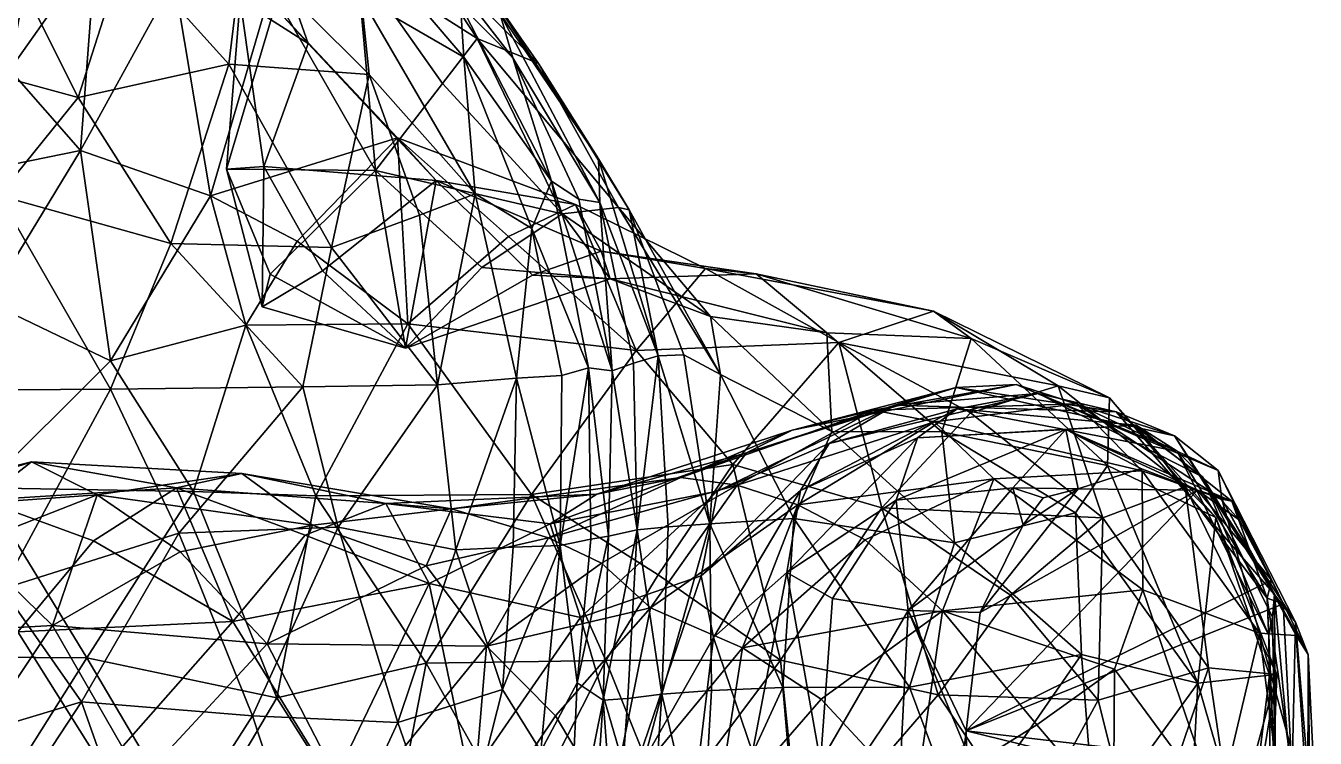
# Model space of a CAD drawing. Extents: x 373697 to 374058, y 6959904 to 6960301.
# Drawn here: x 373896.99 to 373931.42, y 6959924.62 to 6959943.63 of the extents above; entities that cross this region are included whole.
import ezdxf

# ---------------------------------------------------------------- set-up
doc = ezdxf.new("R2010")
doc.units = 0
doc.layers.add('Bht_Fk', color=7, linetype='CONTINUOUS')

msp = doc.modelspace()

# ---------------------------------------------------------------- linework, layer by layer
at = {"layer": 'Bht_Fk'}
for points in [[(373904.527, 6959943.163, 196.021), (373903.452, 6959944.331, 197.126), (373902.568, 6959948.709, 195.445)], [(373902.71, 6959944.316, 193.749), (373904.527, 6959943.163, 196.021), (373902.568, 6959948.709, 195.445)], [(373905.511, 6959946.515, 180.913), (373908.685, 6959942.8, 181.736), (373908.593, 6959944.193, 183.788)], [(373908.685, 6959942.8, 181.736), (373905.511, 6959946.515, 180.913), (373905.948, 6959944.385, 179.001)], [(373907.235, 6959946.053, 190.248), (373909.039, 6959943.293, 191.694), (373905.828, 6959945.338, 191.596)], [(373907.235, 6959946.053, 190.248), (373910.68, 6959942.628, 190.478), (373909.039, 6959943.293, 191.694)], [(373909.331, 6959944.571, 189.084), (373910.68, 6959942.628, 190.478), (373907.235, 6959946.053, 190.248)], [(373909.996, 6959942.78, 185.464), (373907.361, 6959946.188, 184.8), (373908.593, 6959944.193, 183.788)], [(373907.361, 6959946.188, 184.8), (373909.996, 6959942.78, 185.464), (373909.647, 6959943.972, 187.063)], [(373894.176, 6959944.049, 200.357), (373897.164, 6959945.851, 200.14), (373894.307, 6959941.481, 199.158)], [(373897.164, 6959945.851, 200.14), (373896.56, 6959942.457, 198.134), (373894.307, 6959941.481, 199.158)], [(373897.164, 6959945.851, 200.14), (373898.86, 6959945.711, 198.927), (373896.56, 6959942.457, 198.134)], [(373898.86, 6959945.711, 198.927), (373898.447, 6959940.306, 196.971), (373896.56, 6959942.457, 198.134)], [(373899.647, 6959945.667, 174.449), (373896.738, 6959945.009, 172.509), (373898.386, 6959941.717, 172.367)], [(373902.41, 6959942.608, 174.982), (373899.647, 6959945.667, 174.449), (373898.386, 6959941.717, 172.367)], [(373898.86, 6959945.711, 198.927), (373900.952, 6959944.859, 197.783), (373898.447, 6959940.306, 196.971)], [(373899.647, 6959945.667, 174.449), (373902.41, 6959942.608, 174.982), (373902.785, 6959945.696, 176.706)], [(373902.785, 6959945.696, 176.706), (373902.41, 6959942.608, 174.982), (373906.162, 6959942.332, 177.924)], [(373902.785, 6959945.696, 176.706), (373906.162, 6959942.332, 177.924), (373905.948, 6959944.385, 179.001)], [(373903.7, 6959944.352, 192.439), (373905.828, 6959945.338, 191.596), (373906.325, 6959939.769, 192.899)], [(373905.828, 6959945.338, 191.596), (373908.117, 6959942.094, 192.624), (373906.325, 6959939.769, 192.899)], [(373909.039, 6959943.293, 191.694), (373908.117, 6959942.094, 192.624), (373905.828, 6959945.338, 191.596)], [(373893.324, 6959943.095, 170.341), (373898.386, 6959941.717, 172.367), (373896.738, 6959945.009, 172.509)], [(373898.447, 6959940.306, 196.971), (373900.952, 6959944.859, 197.783), (373901.924, 6959939.096, 197.331)], [(373900.952, 6959944.859, 197.783), (373903.452, 6959944.331, 197.126), (373901.924, 6959939.096, 197.331)], [(373912.283, 6959940.081, 189.432), (373909.331, 6959944.571, 189.084), (373909.647, 6959943.972, 187.063)], [(373912.283, 6959940.081, 189.432), (373910.68, 6959942.628, 190.478), (373909.331, 6959944.571, 189.084)], [(373901.924, 6959939.096, 197.331), (373903.452, 6959944.331, 197.126), (373906.911, 6959940.646, 198.478)], [(373903.7, 6959944.352, 192.439), (373902.351, 6959939.806, 192.985), (373902.71, 6959944.316, 193.749)], [(373906.325, 6959939.769, 192.899), (373902.351, 6959939.806, 192.985), (373903.7, 6959944.352, 192.439)], [(373902.71, 6959944.316, 193.749), (373902.351, 6959939.806, 192.985), (373903.343, 6959939.879, 194.482)], [(373902.71, 6959944.316, 193.749), (373903.343, 6959939.879, 194.482), (373904.527, 6959943.163, 196.021)], [(373903.452, 6959944.331, 197.126), (373904.527, 6959943.163, 196.021), (373906.911, 6959940.646, 198.478)], [(373908.685, 6959942.8, 181.736), (373905.948, 6959944.385, 179.001), (373908.991, 6959939.151, 179.759)], [(373905.948, 6959944.385, 179.001), (373906.162, 6959942.332, 177.924), (373908.991, 6959939.151, 179.759)], [(373911.029, 6959939.49, 184.08), (373909.996, 6959942.78, 185.464), (373908.593, 6959944.193, 183.788)], [(373908.685, 6959942.8, 181.736), (373911.029, 6959939.49, 184.08), (373908.593, 6959944.193, 183.788)], [(373912.32, 6959938.915, 187.803), (373909.647, 6959943.972, 187.063), (373909.996, 6959942.78, 185.464)], [(373909.647, 6959943.972, 187.063), (373912.32, 6959938.915, 187.803), (373912.283, 6959940.081, 189.432)], [(373904.527, 6959943.163, 196.021), (373903.343, 6959939.879, 194.482), (373907.945, 6959939.502, 196.696)], [(373906.911, 6959940.646, 198.478), (373904.527, 6959943.163, 196.021), (373907.945, 6959939.502, 196.696)], [(373908.117, 6959942.094, 192.624), (373909.039, 6959943.293, 191.694), (373911.308, 6959938.616, 194.013)], [(373909.039, 6959943.293, 191.694), (373912.817, 6959938.78, 192.991), (373911.308, 6959938.616, 194.013)], [(373909.039, 6959943.293, 191.694), (373910.68, 6959942.628, 190.478), (373912.817, 6959938.78, 192.991)], [(373896.268, 6959939.102, 170.763), (373898.386, 6959941.717, 172.367), (373893.324, 6959943.095, 170.341)], [(373910.501, 6959938.226, 181.838), (373908.685, 6959942.8, 181.736), (373908.991, 6959939.151, 179.759)], [(373908.685, 6959942.8, 181.736), (373910.501, 6959938.226, 181.838), (373911.029, 6959939.49, 184.08)], [(373896.56, 6959942.457, 198.134), (373898.447, 6959940.306, 196.971), (373893.947, 6959939.386, 196.235)], [(373900.863, 6959937.822, 172.991), (373902.41, 6959942.608, 174.982), (373898.386, 6959941.717, 172.367)], [(373902.41, 6959942.608, 174.982), (373900.863, 6959937.822, 172.991), (373905.151, 6959937.715, 175.744)], [(373906.162, 6959942.332, 177.924), (373902.41, 6959942.608, 174.982), (373905.151, 6959937.715, 175.744)], [(373911.758, 6959939.003, 185.869), (373909.996, 6959942.78, 185.464), (373911.029, 6959939.49, 184.08)], [(373911.758, 6959939.003, 185.869), (373912.32, 6959938.915, 187.803), (373909.996, 6959942.78, 185.464)], [(373910.68, 6959942.628, 190.478), (373913.103, 6959938.725, 191.042), (373912.817, 6959938.78, 192.991)], [(373910.68, 6959942.628, 190.478), (373912.283, 6959940.081, 189.432), (373913.103, 6959938.725, 191.042)], [(373907.505, 6959938.579, 177.869), (373906.162, 6959942.332, 177.924), (373905.151, 6959937.715, 175.744)], [(373906.162, 6959942.332, 177.924), (373907.505, 6959938.579, 177.869), (373908.991, 6959939.151, 179.759)], [(373908.117, 6959942.094, 192.624), (373911.308, 6959938.616, 194.013), (373906.325, 6959939.769, 192.899)], [(373896.268, 6959939.102, 170.763), (373900.863, 6959937.822, 172.991), (373898.386, 6959941.717, 172.367)], [(373904.238, 6959937.885, 198.077), (373901.924, 6959939.096, 197.331), (373906.911, 6959940.646, 198.478)], [(373906.911, 6959940.646, 198.478), (373907.194, 6959935.675, 199.144), (373904.238, 6959937.885, 198.077)], [(373907.194, 6959935.675, 199.144), (373906.911, 6959940.646, 198.478), (373909.883, 6959938.009, 199.768)], [(373906.911, 6959940.646, 198.478), (373911.666, 6959938.86, 199.261), (373909.883, 6959938.009, 199.768)], [(373911.666, 6959938.86, 199.261), (373906.911, 6959940.646, 198.478), (373907.945, 6959939.502, 196.696)], [(373898.447, 6959940.306, 196.971), (373895.986, 6959936.254, 195.803), (373893.947, 6959939.386, 196.235)], [(373895.986, 6959936.254, 195.803), (373898.447, 6959940.306, 196.971), (373899.254, 6959934.693, 196.474)], [(373899.254, 6959934.693, 196.474), (373898.447, 6959940.306, 196.971), (373901.924, 6959939.096, 197.331)], [(373912.283, 6959940.081, 189.432), (373912.32, 6959938.915, 187.803), (373913.872, 6959934.828, 189.783)], [(373913.872, 6959934.828, 189.783), (373913.103, 6959938.725, 191.042), (373912.283, 6959940.081, 189.432)], [(373902.351, 6959939.806, 192.985), (373903.3, 6959936.129, 193.524), (373903.343, 6959939.879, 194.482)], [(373902.351, 6959939.806, 192.985), (373903.513, 6959937.004, 192.572), (373903.3, 6959936.129, 193.524)], [(373903.513, 6959937.004, 192.572), (373902.351, 6959939.806, 192.985), (373906.325, 6959939.769, 192.899)], [(373903.343, 6959939.879, 194.482), (373903.3, 6959936.129, 193.524), (373904.91, 6959937.096, 195.061)], [(373904.91, 6959937.096, 195.061), (373907.945, 6959939.502, 196.696), (373903.343, 6959939.879, 194.482)], [(373906.325, 6959939.769, 192.899), (373907.132, 6959935.027, 194.613), (373903.513, 6959937.004, 192.572)], [(373909.17, 6959937.178, 194.287), (373907.132, 6959935.027, 194.613), (373906.325, 6959939.769, 192.899)], [(373911.308, 6959938.616, 194.013), (373909.17, 6959937.178, 194.287), (373906.325, 6959939.769, 192.899)], [(373907.945, 6959939.502, 196.696), (373904.91, 6959937.096, 195.061), (373907.132, 6959935.027, 194.613)], [(373910.524, 6959936.975, 196.686), (373907.945, 6959939.502, 196.696), (373907.132, 6959935.027, 194.613)], [(373912.353, 6959937.622, 197.849), (373911.666, 6959938.86, 199.261), (373907.945, 6959939.502, 196.696)], [(373910.524, 6959936.975, 196.686), (373912.353, 6959937.622, 197.849), (373907.945, 6959939.502, 196.696)], [(373912.016, 6959934.507, 184.18), (373911.029, 6959939.49, 184.08), (373910.501, 6959938.226, 181.838)], [(373912.016, 6959934.507, 184.18), (373912.65, 6959934.426, 186.154), (373911.029, 6959939.49, 184.08)], [(373912.65, 6959934.426, 186.154), (373911.758, 6959939.003, 185.869), (373911.029, 6959939.49, 184.08)], [(373896.268, 6959939.102, 170.763), (373895.242, 6959933.91, 169.805), (373899.253, 6959933.935, 171.774)], [(373899.253, 6959933.935, 171.774), (373900.863, 6959937.822, 172.991), (373896.268, 6959939.102, 170.763)], [(373899.254, 6959934.693, 196.474), (373901.924, 6959939.096, 197.331), (373902.868, 6959935.645, 197.608)], [(373901.924, 6959939.096, 197.331), (373904.238, 6959937.885, 198.077), (373902.868, 6959935.645, 197.608)], [(373908.991, 6959939.151, 179.759), (373907.505, 6959938.579, 177.869), (373907.986, 6959934.05, 177.753)], [(373910.092, 6959934.225, 180.163), (373908.991, 6959939.151, 179.759), (373907.986, 6959934.05, 177.753)], [(373910.501, 6959938.226, 181.838), (373908.991, 6959939.151, 179.759), (373910.092, 6959934.225, 180.163)], [(373912.32, 6959938.915, 187.803), (373911.758, 6959939.003, 185.869), (373912.65, 6959934.426, 186.154)], [(373913.288, 6959934.969, 201.121), (373909.883, 6959938.009, 199.768), (373911.666, 6959938.86, 199.261)], [(373912.817, 6959938.78, 192.991), (373915.269, 6959935.876, 195.418), (373911.308, 6959938.616, 194.013)], [(373915.136, 6959937.156, 200.209), (373911.666, 6959938.86, 199.261), (373912.353, 6959937.622, 197.849)], [(373915.136, 6959937.156, 200.209), (373913.288, 6959934.969, 201.121), (373911.666, 6959938.86, 199.261)], [(373913.22, 6959934.628, 187.864), (373912.32, 6959938.915, 187.803), (373912.65, 6959934.426, 186.154)], [(373913.872, 6959934.828, 189.783), (373912.32, 6959938.915, 187.803), (373913.22, 6959934.628, 187.864)], [(373912.817, 6959938.78, 192.991), (373915.544, 6959934.324, 193.591), (373915.269, 6959935.876, 195.418)], [(373912.817, 6959938.78, 192.991), (373913.103, 6959938.725, 191.042), (373915.544, 6959934.324, 193.591)], [(373913.103, 6959938.725, 191.042), (373914.564, 6959934.849, 191.64), (373915.544, 6959934.324, 193.591)], [(373913.872, 6959934.828, 189.783), (373914.564, 6959934.849, 191.64), (373913.103, 6959938.725, 191.042)], [(373907.505, 6959938.579, 177.869), (373905.151, 6959937.715, 175.744), (373907.986, 6959934.05, 177.753)], [(373912.598, 6959936.883, 196.181), (373909.17, 6959937.178, 194.287), (373911.308, 6959938.616, 194.013)], [(373911.308, 6959938.616, 194.013), (373915.269, 6959935.876, 195.418), (373912.598, 6959936.883, 196.181)], [(373907.194, 6959935.675, 199.144), (373909.883, 6959938.009, 199.768), (373913.288, 6959934.969, 201.121)], [(373911.301, 6959934.295, 182.228), (373910.501, 6959938.226, 181.838), (373910.092, 6959934.225, 180.163)], [(373911.301, 6959934.295, 182.228), (373912.016, 6959934.507, 184.18), (373910.501, 6959938.226, 181.838)], [(373899.253, 6959933.935, 171.774), (373904.382, 6959934, 174.842), (373900.863, 6959937.822, 172.991)], [(373905.151, 6959937.715, 175.744), (373900.863, 6959937.822, 172.991), (373904.382, 6959934, 174.842)], [(373902.868, 6959935.645, 197.608), (373904.238, 6959937.885, 198.077), (373907.194, 6959935.675, 199.144)], [(373905.151, 6959937.715, 175.744), (373904.382, 6959934, 174.842), (373907.986, 6959934.05, 177.753)], [(373912.598, 6959936.883, 196.181), (373912.353, 6959937.622, 197.849), (373910.524, 6959936.975, 196.686)], [(373915.136, 6959937.156, 200.209), (373912.353, 6959937.622, 197.849), (373916.491, 6959937.017, 199.032)], [(373912.353, 6959937.622, 197.849), (373912.598, 6959936.883, 196.181), (373916.491, 6959937.017, 199.032)], [(373903.3, 6959936.129, 193.524), (373907.132, 6959935.027, 194.613), (373904.91, 6959937.096, 195.061)], [(373903.513, 6959937.004, 192.572), (373907.132, 6959935.027, 194.613), (373903.3, 6959936.129, 193.524)], [(373912.598, 6959936.883, 196.181), (373907.132, 6959935.027, 194.613), (373909.17, 6959937.178, 194.287)], [(373910.524, 6959936.975, 196.686), (373907.132, 6959935.027, 194.613), (373912.598, 6959936.883, 196.181)], [(373916.491, 6959937.017, 199.032), (373912.598, 6959936.883, 196.181), (373918.378, 6959935.437, 197.791)], [(373915.136, 6959937.156, 200.209), (373918.699, 6959935.176, 202.807), (373913.288, 6959934.969, 201.121)], [(373918.699, 6959935.176, 202.807), (373915.136, 6959937.156, 200.209), (373921.23, 6959936.017, 202.16)], [(373915.136, 6959937.156, 200.209), (373916.491, 6959937.017, 199.032), (373921.23, 6959936.017, 202.16)], [(373922.235, 6959935.291, 200.63), (373916.491, 6959937.017, 199.032), (373918.378, 6959935.437, 197.791)], [(373921.23, 6959936.017, 202.16), (373916.491, 6959937.017, 199.032), (373922.235, 6959935.291, 200.63)], [(373912.598, 6959936.883, 196.181), (373915.269, 6959935.876, 195.418), (373918.378, 6959935.437, 197.791)], [(373895.842, 6959931.297, 195.433), (373895.986, 6959936.254, 195.803), (373899.254, 6959934.693, 196.474)], [(373924.561, 6959934.024, 204.516), (373918.699, 6959935.176, 202.807), (373921.23, 6959936.017, 202.16)], [(373921.23, 6959936.017, 202.16), (373925.933, 6959933.707, 203.41), (373924.561, 6959934.024, 204.516)], [(373922.235, 6959935.291, 200.63), (373925.933, 6959933.707, 203.41), (373921.23, 6959936.017, 202.16)], [(373901.467, 6959931.201, 196.986), (373899.254, 6959934.693, 196.474), (373902.868, 6959935.645, 197.608)], [(373902.868, 6959935.645, 197.608), (373904.736, 6959931.084, 198.125), (373901.467, 6959931.201, 196.986)], [(373904.736, 6959931.084, 198.125), (373902.868, 6959935.645, 197.608), (373907.194, 6959935.675, 199.144)], [(373904.736, 6959931.084, 198.125), (373907.194, 6959935.675, 199.144), (373910.494, 6959931.121, 200.511)], [(373907.194, 6959935.675, 199.144), (373913.288, 6959934.969, 201.121), (373910.494, 6959931.121, 200.511)], [(373915.269, 6959935.876, 195.418), (373918.516, 6959932.802, 196.102), (373918.378, 6959935.437, 197.791)], [(373915.544, 6959934.324, 193.591), (373918.516, 6959932.802, 196.102), (373915.269, 6959935.876, 195.418)], [(373922.235, 6959935.291, 200.63), (373918.378, 6959935.437, 197.791), (373921.454, 6959932.797, 198.224)], [(373918.378, 6959935.437, 197.791), (373918.516, 6959932.802, 196.102), (373921.454, 6959932.797, 198.224)], [(373922.235, 6959935.291, 200.63), (373921.454, 6959932.797, 198.224), (373925.872, 6959931.9, 201.317)], [(373922.235, 6959935.291, 200.63), (373925.872, 6959931.9, 201.317), (373925.933, 6959933.707, 203.41)], [(373913.288, 6959934.969, 201.121), (373915.873, 6959931.921, 202.793), (373910.494, 6959931.121, 200.511)], [(373918.699, 6959935.176, 202.807), (373915.873, 6959931.921, 202.793), (373913.288, 6959934.969, 201.121)], [(373919.852, 6959930.771, 204.798), (373915.873, 6959931.921, 202.793), (373918.699, 6959935.176, 202.807)], [(373922.216, 6959933.3, 204.795), (373918.699, 6959935.176, 202.807), (373924.561, 6959934.024, 204.516)], [(373922.216, 6959933.3, 204.795), (373919.852, 6959930.771, 204.798), (373918.699, 6959935.176, 202.807)], [(373895.842, 6959931.297, 195.433), (373899.254, 6959934.693, 196.474), (373901.467, 6959931.201, 196.986)], [(373913.315, 6959930.178, 187.745), (373913.22, 6959934.628, 187.864), (373912.65, 6959934.426, 186.154)], [(373913.315, 6959930.178, 187.745), (373913.872, 6959934.828, 189.783), (373913.22, 6959934.628, 187.864)], [(373913.315, 6959930.178, 187.745), (373914.143, 6959930.26, 189.705), (373913.872, 6959934.828, 189.783)], [(373913.872, 6959934.828, 189.783), (373915.255, 6959930.344, 191.725), (373914.564, 6959934.849, 191.64)], [(373913.872, 6959934.828, 189.783), (373914.143, 6959930.26, 189.705), (373915.255, 6959930.344, 191.725)], [(373915.255, 6959930.344, 191.725), (373915.544, 6959934.324, 193.591), (373914.564, 6959934.849, 191.64)], [(373908.469, 6959929.642, 178.29), (373910.092, 6959934.225, 180.163), (373907.986, 6959934.05, 177.753)], [(373909.999, 6959929.716, 180.041), (373910.092, 6959934.225, 180.163), (373908.469, 6959929.642, 178.29)], [(373909.999, 6959929.716, 180.041), (373911.263, 6959929.761, 182.106), (373910.092, 6959934.225, 180.163)], [(373911.263, 6959929.761, 182.106), (373911.301, 6959934.295, 182.228), (373910.092, 6959934.225, 180.163)], [(373912.016, 6959934.507, 184.18), (373911.301, 6959934.295, 182.228), (373911.263, 6959929.761, 182.106)], [(373912.081, 6959929.928, 184.028), (373912.016, 6959934.507, 184.18), (373911.263, 6959929.761, 182.106)], [(373912.65, 6959934.426, 186.154), (373912.016, 6959934.507, 184.18), (373912.549, 6959930.013, 185.455)], [(373912.081, 6959929.928, 184.028), (373912.549, 6959930.013, 185.455), (373912.016, 6959934.507, 184.18)], [(373912.549, 6959930.013, 185.455), (373913.315, 6959930.178, 187.745), (373912.65, 6959934.426, 186.154)], [(373915.544, 6959934.324, 193.591), (373915.255, 6959930.344, 191.725), (373917.499, 6959930.483, 194.432)], [(373915.544, 6959934.324, 193.591), (373917.499, 6959930.483, 194.432), (373918.516, 6959932.802, 196.102)], [(373895.242, 6959933.91, 169.805), (373896.361, 6959928.607, 170.396), (373899.253, 6959933.935, 171.774)], [(373896.361, 6959928.607, 170.396), (373901.072, 6959930.091, 172.81), (373899.253, 6959933.935, 171.774)], [(373901.072, 6959930.091, 172.81), (373904.382, 6959934, 174.842), (373899.253, 6959933.935, 171.774)], [(373901.072, 6959930.091, 172.81), (373905.331, 6959930.249, 175.556), (373904.382, 6959934, 174.842)], [(373904.382, 6959934, 174.842), (373905.331, 6959930.249, 175.556), (373907.986, 6959934.05, 177.753)], [(373905.331, 6959930.249, 175.556), (373908.469, 6959929.642, 178.29), (373907.986, 6959934.05, 177.753)], [(373921.831, 6959933.981, 220.774), (373916.231, 6959932.237, 219.126), (373917.456, 6959932.84, 217.81)], [(373916.231, 6959932.237, 219.126), (373921.831, 6959933.981, 220.774), (373920.196, 6959933.507, 221.99)], [(373923.435, 6959934.063, 219.541), (373921.831, 6959933.981, 220.774), (373917.456, 6959932.84, 217.81)], [(373919.625, 6959933.378, 216.778), (373923.435, 6959934.063, 219.541), (373917.456, 6959932.84, 217.81)], [(373923.435, 6959934.063, 219.541), (373919.625, 6959933.378, 216.778), (373925.047, 6959933.541, 218.312)], [(373921.831, 6959933.981, 220.774), (373926.108, 6959933.326, 223.649), (373920.196, 6959933.507, 221.99)], [(373923.435, 6959934.063, 219.541), (373927.662, 6959932.691, 222.462), (373921.831, 6959933.981, 220.774)], [(373927.662, 6959932.691, 222.462), (373926.108, 6959933.326, 223.649), (373921.831, 6959933.981, 220.774)], [(373925.749, 6959930.503, 206.448), (373922.216, 6959933.3, 204.795), (373924.561, 6959934.024, 204.516)], [(373928.829, 6959931.766, 221.093), (373923.435, 6959934.063, 219.541), (373925.047, 6959933.541, 218.312)], [(373928.829, 6959931.766, 221.093), (373927.662, 6959932.691, 222.462), (373923.435, 6959934.063, 219.541)], [(373927.951, 6959931.331, 205.701), (373925.749, 6959930.503, 206.448), (373924.561, 6959934.024, 204.516)], [(373924.561, 6959934.024, 204.516), (373925.933, 6959933.707, 203.41), (373927.951, 6959931.331, 205.701)], [(373918.447, 6959932.486, 223.153), (373915.458, 6959931.213, 220.606), (373920.196, 6959933.507, 221.99)], [(373915.458, 6959931.213, 220.606), (373916.231, 6959932.237, 219.126), (373920.196, 6959933.507, 221.99)], [(373924.022, 6959933.822, 224.766), (373918.447, 6959932.486, 223.153), (373920.196, 6959933.507, 221.99)], [(373918.447, 6959932.486, 223.153), (373924.022, 6959933.822, 224.766), (373921.864, 6959933.413, 225.843)], [(373919.625, 6959933.378, 216.778), (373921.257, 6959933.063, 215.565), (373925.047, 6959933.541, 218.312)], [(373926.108, 6959933.326, 223.649), (373924.022, 6959933.822, 224.766), (373920.196, 6959933.507, 221.99)], [(373921.257, 6959933.063, 215.565), (373926.798, 6959931.753, 217.065), (373925.047, 6959933.541, 218.312)], [(373927.737, 6959932.281, 227.569), (373921.864, 6959933.413, 225.843), (373924.022, 6959933.822, 224.766)], [(373928.414, 6959931.593, 225.633), (373924.022, 6959933.822, 224.766), (373926.108, 6959933.326, 223.649)], [(373924.022, 6959933.822, 224.766), (373928.414, 6959931.593, 225.633), (373927.737, 6959932.281, 227.569)], [(373928.925, 6959931.002, 219.345), (373928.829, 6959931.766, 221.093), (373925.047, 6959933.541, 218.312)], [(373925.047, 6959933.541, 218.312), (373926.798, 6959931.753, 217.065), (373928.925, 6959931.002, 219.345)], [(373928.77, 6959930.508, 204.09), (373925.933, 6959933.707, 203.41), (373925.872, 6959931.9, 201.317)], [(373925.933, 6959933.707, 203.41), (373928.77, 6959930.508, 204.09), (373927.951, 6959931.331, 205.701)], [(373914.485, 6959931.579, 215.324), (373919.625, 6959933.378, 216.778), (373917.456, 6959932.84, 217.81)], [(373919.625, 6959933.378, 216.778), (373914.485, 6959931.579, 215.324), (373915.984, 6959931.375, 213.993)], [(373919.625, 6959933.378, 216.778), (373915.984, 6959931.375, 213.993), (373921.257, 6959933.063, 215.565)], [(373920.799, 6959932.634, 227.223), (373917.673, 6959931.227, 224.59), (373921.864, 6959933.413, 225.843)], [(373918.447, 6959932.486, 223.153), (373921.864, 6959933.413, 225.843), (373917.673, 6959931.227, 224.59)], [(373919.852, 6959930.771, 204.798), (373922.216, 6959933.3, 204.795), (373925.749, 6959930.503, 206.448)], [(373920.799, 6959932.634, 227.223), (373921.864, 6959933.413, 225.843), (373926.64, 6959932.976, 228.961)], [(373921.864, 6959933.413, 225.843), (373927.737, 6959932.281, 227.569), (373926.64, 6959932.976, 228.961)], [(373930.332, 6959928.454, 225.027), (373926.108, 6959933.326, 223.649), (373927.662, 6959932.691, 222.462)], [(373930.332, 6959928.454, 225.027), (373928.414, 6959931.593, 225.633), (373926.108, 6959933.326, 223.649)], [(373916.231, 6959932.237, 219.126), (373912.235, 6959931.129, 216.262), (373917.456, 6959932.84, 217.81)], [(373912.235, 6959931.129, 216.262), (373914.485, 6959931.579, 215.324), (373917.456, 6959932.84, 217.81)], [(373917.603, 6959930.847, 212.968), (373921.257, 6959933.063, 215.565), (373915.984, 6959931.375, 213.993)], [(373917.499, 6959930.483, 194.432), (373921.789, 6959929.833, 197.487), (373918.516, 6959932.802, 196.102)], [(373917.603, 6959930.847, 212.968), (373922.84, 6959931.545, 214.246), (373921.257, 6959933.063, 215.565)], [(373918.516, 6959932.802, 196.102), (373921.789, 6959929.833, 197.487), (373921.454, 6959932.797, 198.224)], [(373923.351, 6959931.303, 231.019), (373920.233, 6959930.971, 228.701), (373924.765, 6959932.858, 230.116)], [(373920.799, 6959932.634, 227.223), (373924.765, 6959932.858, 230.116), (373920.233, 6959930.971, 228.701)], [(373924.765, 6959932.858, 230.116), (373920.799, 6959932.634, 227.223), (373926.64, 6959932.976, 228.961)], [(373921.257, 6959933.063, 215.565), (373922.84, 6959931.545, 214.246), (373926.798, 6959931.753, 217.065)], [(373923.351, 6959931.303, 231.019), (373924.765, 6959932.858, 230.116), (373925.095, 6959931.274, 231.517)], [(373929.194, 6959930.944, 231.268), (373924.765, 6959932.858, 230.116), (373926.64, 6959932.976, 228.961)], [(373925.095, 6959931.274, 231.517), (373924.765, 6959932.858, 230.116), (373926.762, 6959931.821, 231.517)], [(373928.283, 6959931.241, 231.517), (373924.765, 6959932.858, 230.116), (373929.194, 6959930.944, 231.268)], [(373926.762, 6959931.821, 231.517), (373924.765, 6959932.858, 230.116), (373928.283, 6959931.241, 231.517)], [(373930.137, 6959928.353, 230.032), (373929.194, 6959930.944, 231.268), (373926.64, 6959932.976, 228.961)], [(373927.737, 6959932.281, 227.569), (373930.137, 6959928.353, 230.032), (373926.64, 6959932.976, 228.961)], [(373915.025, 6959928.953, 222.498), (373918.447, 6959932.486, 223.153), (373917.673, 6959931.227, 224.59)], [(373915.025, 6959928.953, 222.498), (373915.458, 6959931.213, 220.606), (373918.447, 6959932.486, 223.153)], [(373920.799, 6959932.634, 227.223), (373920.233, 6959930.971, 228.701), (373917.316, 6959929.041, 226.083)], [(373920.799, 6959932.634, 227.223), (373917.316, 6959929.041, 226.083), (373917.673, 6959931.227, 224.59)], [(373921.454, 6959932.797, 198.224), (373925.018, 6959930.632, 200.018), (373925.872, 6959931.9, 201.317)], [(373921.789, 6959929.833, 197.487), (373925.018, 6959930.632, 200.018), (373921.454, 6959932.797, 198.224)], [(373927.662, 6959932.691, 222.462), (373928.829, 6959931.766, 221.093), (373930.897, 6959927.714, 223.359)], [(373930.897, 6959927.714, 223.359), (373930.332, 6959928.454, 225.027), (373927.662, 6959932.691, 222.462)], [(373916.231, 6959932.237, 219.126), (373915.458, 6959931.213, 220.606), (373910.993, 6959930.34, 217.208)], [(373912.235, 6959931.129, 216.262), (373916.231, 6959932.237, 219.126), (373910.993, 6959930.34, 217.208)], [(373930.188, 6959927.364, 228.005), (373930.137, 6959928.353, 230.032), (373927.737, 6959932.281, 227.569)], [(373928.414, 6959931.593, 225.633), (373930.188, 6959927.364, 228.005), (373927.737, 6959932.281, 227.569)], [(373897.138, 6959931.997, 210.265), (373895.819, 6959930.969, 211.318), (373891.835, 6959930.676, 208.753)], [(373893.197, 6959930.705, 207.551), (373897.138, 6959931.997, 210.265), (373891.835, 6959930.676, 208.753)], [(373898.897, 6959931.111, 209.154), (373897.138, 6959931.997, 210.265), (373893.197, 6959930.705, 207.551)], [(373895.819, 6959930.969, 211.318), (373897.138, 6959931.997, 210.265), (373901.016, 6959931.3, 212.949)], [(373897.138, 6959931.997, 210.265), (373902.756, 6959931.686, 211.865), (373901.016, 6959931.3, 212.949)], [(373897.138, 6959931.997, 210.265), (373898.897, 6959931.111, 209.154), (373902.756, 6959931.686, 211.865)], [(373913.877, 6959928.977, 202.31), (373910.494, 6959931.121, 200.511), (373915.873, 6959931.921, 202.793)], [(373917.14, 6959926.699, 204.281), (373913.877, 6959928.977, 202.31), (373915.873, 6959931.921, 202.793)], [(373919.852, 6959930.771, 204.798), (373917.14, 6959926.699, 204.281), (373915.873, 6959931.921, 202.793)], [(373928.288, 6959926.087, 201.956), (373925.872, 6959931.9, 201.317), (373925.018, 6959930.632, 200.018)], [(373926.762, 6959931.821, 231.517), (373928.283, 6959931.241, 231.517), (373925.095, 6959931.274, 231.517)], [(373928.288, 6959926.087, 201.956), (373928.77, 6959930.508, 204.09), (373925.872, 6959931.9, 201.317)], [(373898.897, 6959931.111, 209.154), (373904.642, 6959930.309, 210.854), (373902.756, 6959931.686, 211.865)], [(373901.016, 6959931.3, 212.949), (373902.756, 6959931.686, 211.865), (373906.606, 6959930.887, 214.492)], [(373908.354, 6959930.743, 213.416), (373906.606, 6959930.887, 214.492), (373902.756, 6959931.686, 211.865)], [(373904.642, 6959930.309, 210.854), (373908.354, 6959930.743, 213.416), (373902.756, 6959931.686, 211.865)], [(373908.354, 6959930.743, 213.416), (373914.485, 6959931.579, 215.324), (373912.235, 6959931.129, 216.262)], [(373908.354, 6959930.743, 213.416), (373910.951, 6959929.964, 212.822), (373914.485, 6959931.579, 215.324)], [(373914.485, 6959931.579, 215.324), (373910.951, 6959929.964, 212.822), (373915.984, 6959931.375, 213.993)], [(373917.603, 6959930.847, 212.968), (373919.4, 6959929.917, 212.173), (373922.84, 6959931.545, 214.246)], [(373921.465, 6959928.018, 211.65), (373922.84, 6959931.545, 214.246), (373919.4, 6959929.917, 212.173)], [(373926.817, 6959928.578, 215.015), (373922.84, 6959931.545, 214.246), (373921.465, 6959928.018, 211.65)], [(373926.817, 6959928.578, 215.015), (373926.798, 6959931.753, 217.065), (373922.84, 6959931.545, 214.246)], [(373929.939, 6959927.423, 217.858), (373926.798, 6959931.753, 217.065), (373926.817, 6959928.578, 215.015)], [(373928.925, 6959931.002, 219.345), (373926.798, 6959931.753, 217.065), (373929.939, 6959927.423, 217.858)], [(373930.28, 6959927.845, 226.419), (373930.188, 6959927.364, 228.005), (373928.414, 6959931.593, 225.633)], [(373928.414, 6959931.593, 225.633), (373930.332, 6959928.454, 225.027), (373930.28, 6959927.845, 226.419)], [(373931.238, 6959926.852, 221.521), (373930.897, 6959927.714, 223.359), (373928.829, 6959931.766, 221.093)], [(373928.925, 6959931.002, 219.345), (373931.238, 6959926.852, 221.521), (373928.829, 6959931.766, 221.093)], [(373893.197, 6959930.705, 207.551), (373895.484, 6959929.776, 207.224), (373898.897, 6959931.111, 209.154)], [(373895.842, 6959931.297, 195.433), (373898.619, 6959926.767, 195.986), (373894.515, 6959926.795, 194.973)], [(373898.897, 6959931.111, 209.154), (373895.484, 6959929.776, 207.224), (373897.705, 6959927.628, 206.93)], [(373898.794, 6959929.883, 213.116), (373895.819, 6959930.969, 211.318), (373901.016, 6959931.3, 212.949)], [(373898.619, 6959926.767, 195.986), (373895.842, 6959931.297, 195.433), (373901.467, 6959931.201, 196.986)], [(373901.114, 6959929.595, 208.876), (373898.897, 6959931.111, 209.154), (373897.705, 6959927.628, 206.93)], [(373903.69, 6959925.696, 197.476), (373898.619, 6959926.767, 195.986), (373901.467, 6959931.201, 196.986)], [(373898.794, 6959929.883, 213.116), (373901.016, 6959931.3, 212.949), (373902.514, 6959927.734, 215.026)], [(373898.897, 6959931.111, 209.154), (373901.114, 6959929.595, 208.876), (373904.642, 6959930.309, 210.854)], [(373901.016, 6959931.3, 212.949), (373904.446, 6959930.036, 214.821), (373902.514, 6959927.734, 215.026)], [(373906.606, 6959930.887, 214.492), (373904.446, 6959930.036, 214.821), (373901.016, 6959931.3, 212.949)], [(373901.467, 6959931.201, 196.986), (373904.736, 6959931.084, 198.125), (373903.69, 6959925.696, 197.476)], [(373907.68, 6959926.62, 199.266), (373903.69, 6959925.696, 197.476), (373904.736, 6959931.084, 198.125)], [(373907.68, 6959926.62, 199.266), (373904.736, 6959931.084, 198.125), (373910.494, 6959931.121, 200.511)], [(373912.235, 6959931.129, 216.262), (373910.993, 6959930.34, 217.208), (373906.606, 6959930.887, 214.492)], [(373908.354, 6959930.743, 213.416), (373912.235, 6959931.129, 216.262), (373906.606, 6959930.887, 214.492)], [(373912.478, 6959926.696, 201.836), (373907.68, 6959926.62, 199.266), (373910.494, 6959931.121, 200.511)], [(373913.877, 6959928.977, 202.31), (373912.478, 6959926.696, 201.836), (373910.494, 6959931.121, 200.511)], [(373910.951, 6959929.964, 212.822), (373912.359, 6959929.291, 212.154), (373915.984, 6959931.375, 213.993)], [(373910.993, 6959930.34, 217.208), (373915.458, 6959931.213, 220.606), (373911.802, 6959927.841, 219.473)], [(373915.458, 6959931.213, 220.606), (373915.025, 6959928.953, 222.498), (373911.802, 6959927.841, 219.473)], [(373913.673, 6959928.099, 211.174), (373915.984, 6959931.375, 213.993), (373912.359, 6959929.291, 212.154)], [(373913.673, 6959928.099, 211.174), (373917.603, 6959930.847, 212.968), (373915.984, 6959931.375, 213.993)], [(373915.025, 6959928.953, 222.498), (373917.673, 6959931.227, 224.59), (373915.356, 6959927.308, 223.822)], [(373915.356, 6959927.308, 223.822), (373917.673, 6959931.227, 224.59), (373917.316, 6959929.041, 226.083)], [(373923.351, 6959931.303, 231.019), (373920.556, 6959928.026, 230.255), (373920.233, 6959930.971, 228.701)], [(373920.556, 6959928.026, 230.255), (373923.351, 6959931.303, 231.019), (373923.627, 6959930.31, 231.517)], [(373930.26, 6959928.84, 231.517), (373922.105, 6959924.82, 231.517), (373928.283, 6959931.241, 231.517)], [(373922.105, 6959924.82, 231.517), (373922.472, 6959927.975, 231.517), (373928.283, 6959931.241, 231.517)], [(373925.095, 6959931.274, 231.517), (373922.472, 6959927.975, 231.517), (373923.627, 6959930.31, 231.517)], [(373928.283, 6959931.241, 231.517), (373922.472, 6959927.975, 231.517), (373925.095, 6959931.274, 231.517)], [(373923.351, 6959931.303, 231.019), (373924.162, 6959931.034, 231.517), (373923.627, 6959930.31, 231.517)], [(373923.351, 6959931.303, 231.019), (373925.095, 6959931.274, 231.517), (373924.162, 6959931.034, 231.517)], [(373925.095, 6959931.274, 231.517), (373923.627, 6959930.31, 231.517), (373924.162, 6959931.034, 231.517)], [(373928.572, 6959926.494, 207.339), (373925.749, 6959930.503, 206.448), (373927.951, 6959931.331, 205.701)], [(373930.402, 6959926.317, 206.148), (373928.572, 6959926.494, 207.339), (373927.951, 6959931.331, 205.701)], [(373928.77, 6959930.508, 204.09), (373930.402, 6959926.317, 206.148), (373927.951, 6959931.331, 205.701)], [(373929.399, 6959930.439, 231.517), (373930.26, 6959928.84, 231.517), (373928.283, 6959931.241, 231.517)], [(373928.889, 6959931.011, 231.517), (373929.399, 6959930.439, 231.517), (373928.283, 6959931.241, 231.517)], [(373928.283, 6959931.241, 231.517), (373929.194, 6959930.944, 231.268), (373928.889, 6959931.011, 231.517)], [(373895.819, 6959930.969, 211.318), (373898.794, 6959929.883, 213.116), (373896.776, 6959927.462, 212.975)], [(373907.757, 6959928.75, 216.566), (373904.446, 6959930.036, 214.821), (373906.606, 6959930.887, 214.492)], [(373904.642, 6959930.309, 210.854), (373907.679, 6959929.221, 211.249), (373908.354, 6959930.743, 213.416)], [(373906.606, 6959930.887, 214.492), (373910.993, 6959930.34, 217.208), (373907.757, 6959928.75, 216.566)], [(373910.951, 6959929.964, 212.822), (373908.354, 6959930.743, 213.416), (373907.679, 6959929.221, 211.249)], [(373916.125, 6959927.027, 210.407), (373917.603, 6959930.847, 212.968), (373913.673, 6959928.099, 211.174)], [(373916.125, 6959927.027, 210.407), (373919.4, 6959929.917, 212.173), (373917.603, 6959930.847, 212.968)], [(373917.14, 6959926.699, 204.281), (373919.852, 6959930.771, 204.798), (373921.35, 6959925.778, 206.132)], [(373917.316, 6959929.041, 226.083), (373920.233, 6959930.971, 228.701), (373918.531, 6959928.345, 228.144)], [(373920.556, 6959928.026, 230.255), (373918.531, 6959928.345, 228.144), (373920.233, 6959930.971, 228.701)], [(373923.281, 6959928.437, 206.482), (373921.35, 6959925.778, 206.132), (373919.852, 6959930.771, 204.798)], [(373925.749, 6959930.503, 206.448), (373923.281, 6959928.437, 206.482), (373919.852, 6959930.771, 204.798)], [(373929.194, 6959930.944, 231.268), (373929.399, 6959930.439, 231.517), (373928.889, 6959931.011, 231.517)], [(373930.917, 6959927.362, 219.819), (373928.925, 6959931.002, 219.345), (373929.939, 6959927.423, 217.858)], [(373930.917, 6959927.362, 219.819), (373931.238, 6959926.852, 221.521), (373928.925, 6959931.002, 219.345)], [(373929.194, 6959930.944, 231.268), (373930.137, 6959928.353, 230.032), (373930.26, 6959928.84, 231.517)], [(373929.194, 6959930.944, 231.268), (373930.26, 6959928.84, 231.517), (373929.399, 6959930.439, 231.517)], [(373915.255, 6959930.344, 191.725), (373917.203, 6959925.973, 193.713), (373917.499, 6959930.483, 194.432)], [(373917.203, 6959925.973, 193.713), (373920.591, 6959925.985, 196.223), (373917.499, 6959930.483, 194.432)], [(373920.591, 6959925.985, 196.223), (373921.789, 6959929.833, 197.487), (373917.499, 6959930.483, 194.432)], [(373921.789, 6959929.833, 197.487), (373925.179, 6959926.849, 199.348), (373925.018, 6959930.632, 200.018)], [(373925.626, 6959925.634, 207.324), (373923.281, 6959928.437, 206.482), (373925.749, 6959930.503, 206.448)], [(373925.179, 6959926.849, 199.348), (373928.288, 6959926.087, 201.956), (373925.018, 6959930.632, 200.018)], [(373925.749, 6959930.503, 206.448), (373928.572, 6959926.494, 207.339), (373925.626, 6959925.634, 207.324)], [(373930.206, 6959926.301, 204.356), (373928.77, 6959930.508, 204.09), (373928.288, 6959926.087, 201.956)], [(373930.402, 6959926.317, 206.148), (373928.77, 6959930.508, 204.09), (373930.206, 6959926.301, 204.356)], [(373896.361, 6959928.607, 170.396), (373898.476, 6959925.594, 171.715), (373901.072, 6959930.091, 172.81)], [(373903.042, 6959925.212, 174.46), (373901.072, 6959930.091, 172.81), (373898.476, 6959925.594, 171.715)], [(373903.042, 6959925.212, 174.46), (373905.331, 6959930.249, 175.556), (373901.072, 6959930.091, 172.81)], [(373901.114, 6959929.595, 208.876), (373903.436, 6959927.142, 208.666), (373904.642, 6959930.309, 210.854)], [(373906.924, 6959925.035, 177.372), (373905.331, 6959930.249, 175.556), (373903.042, 6959925.212, 174.46)], [(373903.436, 6959927.142, 208.666), (373907.679, 6959929.221, 211.249), (373904.642, 6959930.309, 210.854)], [(373906.924, 6959925.035, 177.372), (373908.469, 6959929.642, 178.29), (373905.331, 6959930.249, 175.556)], [(373910.993, 6959930.34, 217.208), (373911.802, 6959927.841, 219.473), (373907.757, 6959928.75, 216.566)], [(373913.315, 6959930.178, 187.745), (373912.549, 6959930.013, 185.455), (373912.411, 6959925.637, 185.658)], [(373913.07, 6959925.678, 187.583), (373913.315, 6959930.178, 187.745), (373912.411, 6959925.637, 185.658)], [(373913.315, 6959930.178, 187.745), (373913.07, 6959925.678, 187.583), (373913.977, 6959925.798, 189.538)], [(373914.143, 6959930.26, 189.705), (373913.315, 6959930.178, 187.745), (373913.977, 6959925.798, 189.538)], [(373913.977, 6959925.798, 189.538), (373915.3, 6959925.888, 191.612), (373915.255, 6959930.344, 191.725)], [(373914.143, 6959930.26, 189.705), (373913.977, 6959925.798, 189.538), (373915.255, 6959930.344, 191.725)], [(373915.255, 6959930.344, 191.725), (373915.3, 6959925.888, 191.612), (373917.203, 6959925.973, 193.713)], [(373923.627, 6959930.31, 231.517), (373922.472, 6959927.975, 231.517), (373920.556, 6959928.026, 230.255)], [(373895.484, 6959929.776, 207.224), (373892.315, 6959927.312, 205.554), (373897.705, 6959927.628, 206.93)], [(373896.776, 6959927.462, 212.975), (373898.794, 6959929.883, 213.116), (373902.514, 6959927.734, 215.026)], [(373907.757, 6959928.75, 216.566), (373902.514, 6959927.734, 215.026), (373904.446, 6959930.036, 214.821)], [(373909.292, 6959927.075, 210.363), (373910.951, 6959929.964, 212.822), (373907.679, 6959929.221, 211.249)], [(373909.717, 6959925.917, 180.124), (373909.999, 6959929.716, 180.041), (373908.469, 6959929.642, 178.29)], [(373909.292, 6959927.075, 210.363), (373912.359, 6959929.291, 212.154), (373910.951, 6959929.964, 212.822)], [(373909.717, 6959925.917, 180.124), (373911.263, 6959929.761, 182.106), (373909.999, 6959929.716, 180.041)], [(373910.743, 6959924.273, 181.802), (373911.263, 6959929.761, 182.106), (373909.717, 6959925.917, 180.124)], [(373910.743, 6959924.273, 181.802), (373911.713, 6959926.096, 183.567), (373911.263, 6959929.761, 182.106)], [(373911.713, 6959926.096, 183.567), (373912.081, 6959929.928, 184.028), (373911.263, 6959929.761, 182.106)], [(373912.549, 6959930.013, 185.455), (373911.713, 6959926.096, 183.567), (373912.411, 6959925.637, 185.658)], [(373912.549, 6959930.013, 185.455), (373912.081, 6959929.928, 184.028), (373911.713, 6959926.096, 183.567)], [(373916.125, 6959927.027, 210.407), (373921.465, 6959928.018, 211.65), (373919.4, 6959929.917, 212.173)], [(373920.591, 6959925.985, 196.223), (373925.179, 6959926.849, 199.348), (373921.789, 6959929.833, 197.487)], [(373903.436, 6959927.142, 208.666), (373901.114, 6959929.595, 208.876), (373897.705, 6959927.628, 206.93)], [(373906.924, 6959925.035, 177.372), (373909.717, 6959925.917, 180.124), (373908.469, 6959929.642, 178.29)], [(373907.679, 6959929.221, 211.249), (373903.436, 6959927.142, 208.666), (373909.292, 6959927.075, 210.363)], [(373909.292, 6959927.075, 210.363), (373913.673, 6959928.099, 211.174), (373912.359, 6959929.291, 212.154)], [(373916.397, 6959924.247, 225.775), (373915.356, 6959927.308, 223.822), (373917.316, 6959929.041, 226.083)], [(373916.397, 6959924.247, 225.775), (373917.316, 6959929.041, 226.083), (373918.211, 6959923.983, 228.071)], [(373918.211, 6959923.983, 228.071), (373917.316, 6959929.041, 226.083), (373918.531, 6959928.345, 228.144)], [(373902.514, 6959927.734, 215.026), (373907.757, 6959928.75, 216.566), (373905.191, 6959923.408, 216.36)], [(373907.757, 6959928.75, 216.566), (373908.834, 6959923.562, 218.061), (373905.191, 6959923.408, 216.36)], [(373911.802, 6959927.841, 219.473), (373908.834, 6959923.562, 218.061), (373907.757, 6959928.75, 216.566)], [(373915.025, 6959928.953, 222.498), (373913.109, 6959923.345, 221.31), (373911.802, 6959927.841, 219.473)], [(373917.14, 6959926.699, 204.281), (373912.478, 6959926.696, 201.836), (373913.877, 6959928.977, 202.31)], [(373915.356, 6959927.308, 223.822), (373913.109, 6959923.345, 221.31), (373915.025, 6959928.953, 222.498)], [(373930.563, 6959928.206, 231.517), (373922.105, 6959924.82, 231.517), (373930.26, 6959928.84, 231.517)], [(373930.26, 6959928.84, 231.517), (373930.137, 6959928.353, 230.032), (373930.563, 6959928.206, 231.517)], [(373893.648, 6959924.14, 169.448), (373898.476, 6959925.594, 171.715), (373896.361, 6959928.607, 170.396)], [(373918.531, 6959928.345, 228.144), (373920.556, 6959928.026, 230.255), (373918.211, 6959923.983, 228.071)], [(373921.35, 6959925.778, 206.132), (373923.281, 6959928.437, 206.482), (373925.626, 6959925.634, 207.324)], [(373926.062, 6959926.463, 213.551), (373926.817, 6959928.578, 215.015), (373921.465, 6959928.018, 211.65)], [(373926.817, 6959928.578, 215.015), (373926.062, 6959926.463, 213.551), (373928.824, 6959922.713, 215.551)], [(373928.824, 6959922.713, 215.551), (373929.939, 6959927.423, 217.858), (373926.817, 6959928.578, 215.015)], [(373930.334, 6959923.58, 229.326), (373930.799, 6959923.8, 231.517), (373930.137, 6959928.353, 230.032)], [(373930.137, 6959928.353, 230.032), (373930.799, 6959923.8, 231.517), (373930.563, 6959928.206, 231.517)], [(373930.188, 6959927.364, 228.005), (373930.334, 6959923.58, 229.326), (373930.137, 6959928.353, 230.032)], [(373930.332, 6959928.454, 225.027), (373930.362, 6959923.181, 226.477), (373930.28, 6959927.845, 226.419)], [(373930.332, 6959928.454, 225.027), (373930.798, 6959923.372, 224.757), (373930.362, 6959923.181, 226.477)], [(373930.897, 6959927.714, 223.359), (373930.798, 6959923.372, 224.757), (373930.332, 6959928.454, 225.027)], [(373909.292, 6959927.075, 210.363), (373911.138, 6959925.213, 209.809), (373913.673, 6959928.099, 211.174)], [(373911.138, 6959925.213, 209.809), (373912.601, 6959922.761, 209.076), (373913.673, 6959928.099, 211.174)], [(373912.601, 6959922.761, 209.076), (373916.125, 6959927.027, 210.407), (373913.673, 6959928.099, 211.174)], [(373918.227, 6959925.663, 209.904), (373921.465, 6959928.018, 211.65), (373916.125, 6959927.027, 210.407)], [(373918.211, 6959923.983, 228.071), (373920.556, 6959928.026, 230.255), (373920.349, 6959923.966, 230.241)], [(373918.227, 6959925.663, 209.904), (373920.743, 6959922.954, 209.893), (373921.465, 6959928.018, 211.65)], [(373920.556, 6959928.026, 230.255), (373922.059, 6959924.419, 231.517), (373920.349, 6959923.966, 230.241)], [(373922.105, 6959924.82, 231.517), (373920.556, 6959928.026, 230.255), (373922.472, 6959927.975, 231.517)], [(373920.556, 6959928.026, 230.255), (373922.105, 6959924.82, 231.517), (373922.059, 6959924.419, 231.517)], [(373923.992, 6959924.98, 211.776), (373921.465, 6959928.018, 211.65), (373920.743, 6959922.954, 209.893)], [(373926.062, 6959926.463, 213.551), (373921.465, 6959928.018, 211.65), (373923.992, 6959924.98, 211.776)], [(373930.799, 6959923.8, 231.517), (373922.105, 6959924.82, 231.517), (373930.563, 6959928.206, 231.517)], [(373896.776, 6959927.462, 212.975), (373902.514, 6959927.734, 215.026), (373899.063, 6959923.815, 214.139)], [(373899.063, 6959923.815, 214.139), (373902.514, 6959927.734, 215.026), (373905.191, 6959923.408, 216.36)], [(373913.109, 6959923.345, 221.31), (373908.834, 6959923.562, 218.061), (373911.802, 6959927.841, 219.473)], [(373930.362, 6959923.181, 226.477), (373930.188, 6959927.364, 228.005), (373930.28, 6959927.845, 226.419)], [(373931.277, 6959923.093, 222.815), (373930.798, 6959923.372, 224.757), (373930.897, 6959927.714, 223.359)], [(373930.897, 6959927.714, 223.359), (373931.238, 6959926.852, 221.521), (373931.277, 6959923.093, 222.815)], [(373897.705, 6959927.628, 206.93), (373892.315, 6959927.312, 205.554), (373894.573, 6959922.956, 205.219)], [(373893.735, 6959923.628, 211.864), (373896.776, 6959927.462, 212.975), (373899.063, 6959923.815, 214.139)], [(373900.07, 6959923.505, 206.777), (373897.705, 6959927.628, 206.93), (373894.573, 6959922.956, 205.219)], [(373897.705, 6959927.628, 206.93), (373900.07, 6959923.505, 206.777), (373903.436, 6959927.142, 208.666)], [(373915.356, 6959927.308, 223.822), (373914.919, 6959923.676, 223.6), (373913.109, 6959923.345, 221.31)], [(373914.919, 6959923.676, 223.6), (373915.356, 6959927.308, 223.822), (373916.397, 6959924.247, 225.775)], [(373928.824, 6959922.713, 215.551), (373930.529, 6959922.772, 217.894), (373929.939, 6959927.423, 217.858)], [(373931.224, 6959922.737, 219.832), (373929.939, 6959927.423, 217.858), (373930.529, 6959922.772, 217.894)], [(373931.224, 6959922.737, 219.832), (373930.917, 6959927.362, 219.819), (373929.939, 6959927.423, 217.858)], [(373930.221, 6959923.489, 227.979), (373930.334, 6959923.58, 229.326), (373930.188, 6959927.364, 228.005)], [(373930.221, 6959923.489, 227.979), (373930.188, 6959927.364, 228.005), (373930.362, 6959923.181, 226.477)], [(373931.224, 6959922.737, 219.832), (373931.238, 6959926.852, 221.521), (373930.917, 6959927.362, 219.819)], [(373905.726, 6959922.706, 208.377), (373903.436, 6959927.142, 208.666), (373900.07, 6959923.505, 206.777)], [(373903.436, 6959927.142, 208.666), (373905.726, 6959922.706, 208.377), (373909.292, 6959927.075, 210.363)], [(373908.842, 6959921.811, 208.978), (373909.292, 6959927.075, 210.363), (373905.726, 6959922.706, 208.377)], [(373908.842, 6959921.811, 208.978), (373911.138, 6959925.213, 209.809), (373909.292, 6959927.075, 210.363)], [(373912.601, 6959922.761, 209.076), (373915.399, 6959922.402, 208.635), (373916.125, 6959927.027, 210.407)], [(373915.399, 6959922.402, 208.635), (373918.227, 6959925.663, 209.904), (373916.125, 6959927.027, 210.407)], [(373898.619, 6959926.767, 195.986), (373895.844, 6959922.371, 195.089), (373894.515, 6959926.795, 194.973)], [(373901.469, 6959921.939, 196.322), (373895.844, 6959922.371, 195.089), (373898.619, 6959926.767, 195.986)], [(373901.469, 6959921.939, 196.322), (373898.619, 6959926.767, 195.986), (373903.69, 6959925.696, 197.476)], [(373907.68, 6959926.62, 199.266), (373906.6, 6959921.107, 197.699), (373903.69, 6959925.696, 197.476)], [(373906.6, 6959921.107, 197.699), (373907.68, 6959926.62, 199.266), (373910.165, 6959922.161, 200.284)], [(373910.165, 6959922.161, 200.284), (373907.68, 6959926.62, 199.266), (373912.478, 6959926.696, 201.836)], [(373914.105, 6959922.651, 203.156), (373910.165, 6959922.161, 200.284), (373912.478, 6959926.696, 201.836)], [(373917.14, 6959926.699, 204.281), (373914.105, 6959922.651, 203.156), (373912.478, 6959926.696, 201.836)], [(373917.676, 6959921.525, 205.298), (373914.105, 6959922.651, 203.156), (373917.14, 6959926.699, 204.281)], [(373921.35, 6959925.778, 206.132), (373917.676, 6959921.525, 205.298), (373917.14, 6959926.699, 204.281)], [(373921.986, 6959922.234, 197.265), (373925.179, 6959926.849, 199.348), (373920.591, 6959925.985, 196.223)], [(373921.986, 6959922.234, 197.265), (373925.54, 6959922.291, 199.727), (373925.179, 6959926.849, 199.348)], [(373925.179, 6959926.849, 199.348), (373925.54, 6959922.291, 199.727), (373928.288, 6959926.087, 201.956)], [(373931.423, 6959922.999, 221.541), (373931.238, 6959926.852, 221.521), (373931.224, 6959922.737, 219.832)], [(373931.423, 6959922.999, 221.541), (373931.277, 6959923.093, 222.815), (373931.238, 6959926.852, 221.521)], [(373926.034, 6959922.564, 212.862), (373926.062, 6959926.463, 213.551), (373923.992, 6959924.98, 211.776)], [(373926.759, 6959921.148, 207.338), (373925.626, 6959925.634, 207.324), (373928.572, 6959926.494, 207.339)], [(373928.824, 6959922.713, 215.551), (373926.062, 6959926.463, 213.551), (373926.034, 6959922.564, 212.862)], [(373928.572, 6959926.494, 207.339), (373929.228, 6959922.05, 207.001), (373926.759, 6959921.148, 207.338)], [(373929.61, 6959921.515, 204.062), (373930.206, 6959926.301, 204.356), (373928.288, 6959926.087, 201.956)], [(373929.228, 6959922.05, 207.001), (373928.572, 6959926.494, 207.339), (373930.402, 6959926.317, 206.148)], [(373930.24, 6959921.943, 205.942), (373929.228, 6959922.05, 207.001), (373930.402, 6959926.317, 206.148)], [(373930.402, 6959926.317, 206.148), (373930.206, 6959926.301, 204.356), (373929.61, 6959921.515, 204.062)], [(373930.24, 6959921.943, 205.942), (373930.402, 6959926.317, 206.148), (373929.61, 6959921.515, 204.062)], [(373909.717, 6959925.917, 180.124), (373906.924, 6959925.035, 177.372), (373908.41, 6959920.764, 179.346)], [(373910.743, 6959924.273, 181.802), (373909.717, 6959925.917, 180.124), (373908.41, 6959920.764, 179.346)], [(373911.477, 6959921.041, 183.59), (373911.713, 6959926.096, 183.567), (373910.743, 6959924.273, 181.802)], [(373912.411, 6959925.637, 185.658), (373911.713, 6959926.096, 183.567), (373911.477, 6959921.041, 183.59)], [(373915.036, 6959921.254, 191.447), (373917.586, 6959921.528, 194.204), (373917.203, 6959925.973, 193.713)], [(373915.3, 6959925.888, 191.612), (373915.036, 6959921.254, 191.447), (373917.203, 6959925.973, 193.713)], [(373917.203, 6959925.973, 193.713), (373917.586, 6959921.528, 194.204), (373920.591, 6959925.985, 196.223)], [(373917.586, 6959921.528, 194.204), (373921.986, 6959922.234, 197.265), (373920.591, 6959925.985, 196.223)], [(373925.54, 6959922.291, 199.727), (373928.061, 6959921.732, 201.927), (373928.288, 6959926.087, 201.956)], [(373928.061, 6959921.732, 201.927), (373929.61, 6959921.515, 204.062), (373928.288, 6959926.087, 201.956)], [(373893.648, 6959924.14, 169.448), (373895.573, 6959921.19, 170.789), (373898.476, 6959925.594, 171.715)], [(373900.187, 6959920.754, 173.405), (373898.476, 6959925.594, 171.715), (373895.573, 6959921.19, 170.789)], [(373898.476, 6959925.594, 171.715), (373900.187, 6959920.754, 173.405), (373903.042, 6959925.212, 174.46)], [(373906.6, 6959921.107, 197.699), (373901.469, 6959921.939, 196.322), (373903.69, 6959925.696, 197.476)], [(373912.108, 6959921.094, 185.493), (373912.411, 6959925.637, 185.658), (373911.477, 6959921.041, 183.59)], [(373912.411, 6959925.637, 185.658), (373912.108, 6959921.094, 185.493), (373912.735, 6959921.182, 187.377)], [(373913.07, 6959925.678, 187.583), (373912.411, 6959925.637, 185.658), (373912.735, 6959921.182, 187.377)], [(373913.977, 6959925.798, 189.538), (373912.735, 6959921.182, 187.377), (373913.669, 6959921.313, 189.331)], [(373913.977, 6959925.798, 189.538), (373913.07, 6959925.678, 187.583), (373912.735, 6959921.182, 187.377)], [(373913.977, 6959925.798, 189.538), (373913.669, 6959921.313, 189.331), (373915.036, 6959921.254, 191.447)], [(373913.977, 6959925.798, 189.538), (373915.036, 6959921.254, 191.447), (373915.3, 6959925.888, 191.612)], [(373915.399, 6959922.402, 208.635), (373920.743, 6959922.954, 209.893), (373918.227, 6959925.663, 209.904)], [(373917.676, 6959921.525, 205.298), (373921.35, 6959925.778, 206.132), (373923.759, 6959922.201, 207.017)], [(373921.35, 6959925.778, 206.132), (373925.626, 6959925.634, 207.324), (373923.759, 6959922.201, 207.017)], [(373925.626, 6959925.634, 207.324), (373926.759, 6959921.148, 207.338), (373923.759, 6959922.201, 207.017)], [(373900.187, 6959920.754, 173.405), (373904.687, 6959920.209, 176.403), (373903.042, 6959925.212, 174.46)], [(373904.687, 6959920.209, 176.403), (373906.924, 6959925.035, 177.372), (373903.042, 6959925.212, 174.46)], [(373908.41, 6959920.764, 179.346), (373906.924, 6959925.035, 177.372), (373904.687, 6959920.209, 176.403)], [(373912.601, 6959922.761, 209.076), (373911.138, 6959925.213, 209.809), (373908.842, 6959921.811, 208.978)], [(373926.034, 6959922.564, 212.862), (373923.992, 6959924.98, 211.776), (373920.743, 6959922.954, 209.893)], [(373922.121, 6959923.755, 231.517), (373922.059, 6959924.419, 231.517), (373922.105, 6959924.82, 231.517)], [(373922.105, 6959924.82, 231.517), (373930.491, 6959922.762, 231.517), (373922.121, 6959923.755, 231.517)], [(373922.105, 6959924.82, 231.517), (373930.799, 6959923.8, 231.517), (373930.491, 6959922.762, 231.517)]]:
    msp.add_3dface(points, dxfattribs=at)

doc.saveas('drawing.dxf')
